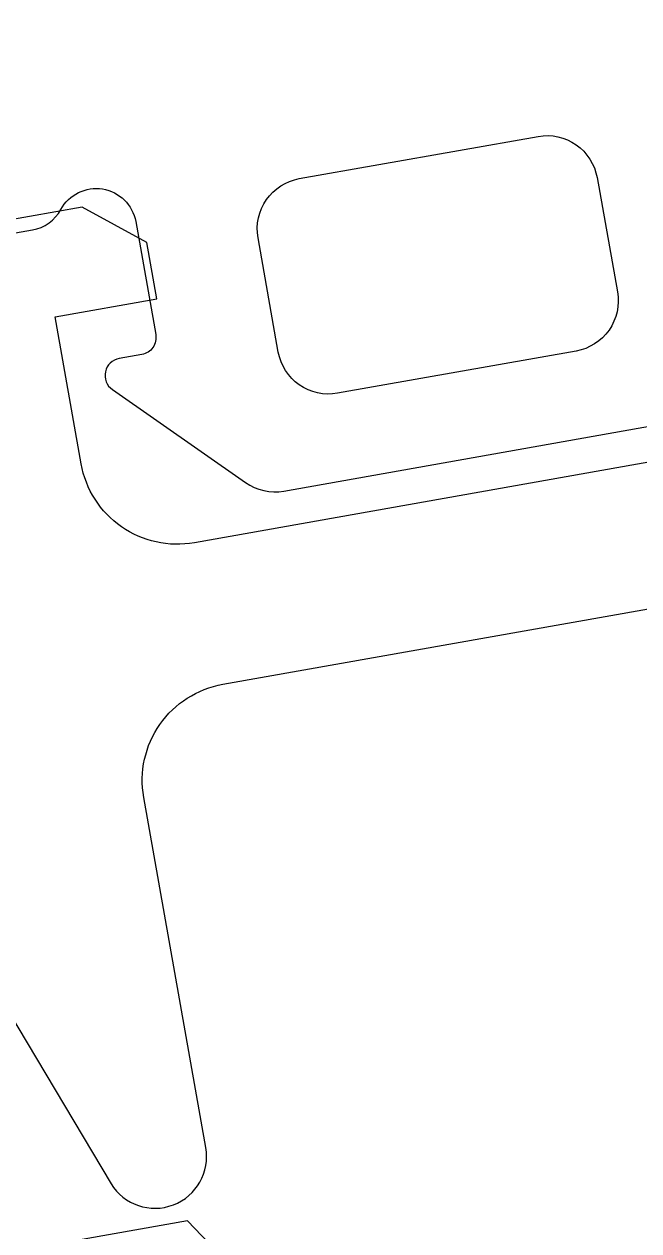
# Model space of a CAD drawing. Header units: millimetres. Extents: x 0 to 9483559, y -180456 to 305735.
# Drawn here: x 457259.48 to 457266.01, y 26979.08 to 26991.91 of the extents above; entities that cross this region are included whole.
import ezdxf
from ezdxf.enums import TextEntityAlignment as Align

# ---------------------------------------------------------------- set-up
doc = ezdxf.new("R2018")
doc.units = ezdxf.units.MM
for name, color, linetype, lineweight in [('АР_Маркер экспликации', 239, 'Continuous', 13), ('АР_Номер помещения', 250, 'Continuous', 9), ('АР_Размеры', 175, 'Continuous', 9), ('АР_Сущ Несущая стена', 250, 'Continuous', 50)]:
    doc.layers.add(name, color=color, linetype=linetype, lineweight=lineweight)
doc.layers.add('АР_Названия помещений', color=124, linetype='Continuous', lineweight=5, plot=False)
doc.layers.add('АР_Помещения_площадь', color=19, linetype='Continuous', lineweight=9, plot=False)
doc.styles.add('ISOCPEUR', font='', dxfattribs={"height": 250})
doc.styles.get("Standard").update_dxf_attribs({"font": 'GOST.TTF'})
doc.styles.get('ISOCPEUR').set_extended_font_data('ISOCPEUR', italic=True)

# ---------------------------------------------------------------- blocks, each defined once
blk = doc.blocks.new('*U333')
at = {"color": 7, "style": 'ISOCPEUR', "width": 0.7, "flags": 1}
blk.add_attdef('КАТЕГОРИЯ', (-499.166, -2092.186), '', height=250, dxfattribs=at)
at = {"layer": 'АР_Номер помещения', "color": 7, "style": 'ISOCPEUR', "width": 0.7}
blk.add_attdef('НОМЕР_ПОМЕЩЕНИЯ', text='', height=300, dxfattribs=at).set_placement((-13874.5, 6637.552), align=Align.MIDDLE_CENTER)
at = {"layer": 'АР_Помещения_площадь', "color": 7, "lineweight": 30, "width": 0.7, "flags": 104}
blk.add_attdef('ИМЯ_ПОМЕЩЕНИЯ', text='', height=100, dxfattribs=at).set_placement((157.628, 1217.141), align=Align.MIDDLE_CENTER)
at = {"layer": 'АР_Помещения_площадь', "color": 7, "style": 'ISOCPEUR', "width": 0.7}
blk.add_attdef('ПЛОЩАДЬ_ПОМЕЩЕНИЯ', text='', height=200, dxfattribs=at).set_placement((-12654.582, 407.672), align=Align.MIDDLE_RIGHT)
blk = doc.blocks.new('*U327')
at = {"color": 7, "style": 'ISOCPEUR', "width": 0.7, "flags": 1}
blk.add_attdef('КАТЕГОРИЯ', (-499.166, -2092.186), '', height=250, dxfattribs=at)
at = {"layer": 'АР_Номер помещения', "color": 7, "style": 'ISOCPEUR', "width": 0.7}
blk.add_attdef('НОМЕР_ПОМЕЩЕНИЯ', text='', height=300, dxfattribs=at).set_placement((-17424.901, 1870.773), align=Align.MIDDLE_CENTER)
at = {"layer": 'АР_Помещения_площадь', "color": 7, "lineweight": 30, "width": 0.7, "flags": 104}
blk.add_attdef('ИМЯ_ПОМЕЩЕНИЯ', text='', height=100, dxfattribs=at).set_placement((157.628, 1217.141), align=Align.MIDDLE_CENTER)
at = {"layer": 'АР_Помещения_площадь', "color": 7, "style": 'ISOCPEUR', "width": 0.7}
blk.add_attdef('ПЛОЩАДЬ_ПОМЕЩЕНИЯ', text='', height=200, dxfattribs=at).set_placement((-12452.811, 399.356), align=Align.MIDDLE_RIGHT)

msp = doc.modelspace()

# ---------------------------------------------------------------- linework, layer by layer
at = {"layer": 'АР_Размеры', "color": 5, "lineweight": 9, "ltscale": 100, "transparency": 33554687}
for points in [[(457253.465, 26992.924, -0.164997), (457255.333, 26989.525), (457255.354, 26989.405, 0.414304), (457255.849, 26989.06), (457259.57, 26989.719, 0.228696), (457259.871, 26989.936, -0.319049), (457260.314, 26990.154, -0.319002), (457260.666, 26989.808), (457260.879, 26988.607, -0.4144), (457260.731, 26988.395), (457260.491, 26988.353, 0.668339), (457260.418, 26988.023), (457261.831, 26987.035, 0.198883), (457262.241, 26986.944), (457266.323, 26987.668, 0.198883), (457266.677, 26987.894), (457267.665, 26989.307, 0.668339), (457267.483, 26989.592), (457267.243, 26989.549, -0.4144), (457267.031, 26989.697), (457266.818, 26990.898, -0.710202), (457267.521, 26991.292, 0.228696), (457267.878, 26991.192), (457277.051, 26992.818, 0.414362)], [(457253.465, 26992.924, -0.164997), (457255.333, 26989.525), (457255.354, 26989.405, 0.414304), (457255.849, 26989.06), (457259.57, 26989.719, 0.228696), (457259.871, 26989.936, -0.319049), (457260.314, 26990.154, -0.319002), (457260.666, 26989.808), (457260.879, 26988.607, -0.4144), (457260.731, 26988.395), (457260.491, 26988.353, 0.668339), (457260.418, 26988.023), (457261.831, 26987.035, 0.198883), (457262.241, 26986.944), (457266.323, 26987.668, 0.198883), (457266.677, 26987.894), (457267.665, 26989.307, 0.668339), (457267.483, 26989.592), (457267.243, 26989.549, -0.4144), (457267.031, 26989.697), (457266.818, 26990.898, -0.710202), (457267.521, 26991.292, 0.228696), (457267.878, 26991.192), (457277.051, 26992.818, 0.414362)], [(457253.465, 26992.924, -0.164997), (457255.333, 26989.525), (457255.354, 26989.405, 0.414304), (457255.849, 26989.06), (457259.57, 26989.719, 0.228696), (457259.871, 26989.936, -0.319049), (457260.314, 26990.154, -0.319002), (457260.666, 26989.808), (457260.879, 26988.607, -0.4144), (457260.731, 26988.395), (457260.491, 26988.353, 0.668339), (457260.418, 26988.023), (457261.831, 26987.035, 0.198883), (457262.241, 26986.944), (457266.323, 26987.668, 0.198883), (457266.677, 26987.894), (457267.665, 26989.307, 0.668339), (457267.483, 26989.592), (457267.243, 26989.549, -0.4144), (457267.031, 26989.697), (457266.818, 26990.898, -0.710202), (457267.521, 26991.292, 0.228696), (457267.878, 26991.192), (457277.051, 26992.818, 0.414362)], [(457253.465, 26992.924, -0.164997), (457255.333, 26989.525), (457255.354, 26989.405, 0.414304), (457255.849, 26989.06), (457259.57, 26989.719, 0.228696), (457259.871, 26989.936, -0.319049), (457260.314, 26990.154, -0.319002), (457260.666, 26989.808), (457260.879, 26988.607, -0.4144), (457260.731, 26988.395), (457260.491, 26988.353, 0.668339), (457260.418, 26988.023), (457261.831, 26987.035, 0.198883), (457262.241, 26986.944), (457266.323, 26987.668, 0.198883), (457266.677, 26987.894), (457267.665, 26989.307, 0.668339), (457267.483, 26989.592), (457267.243, 26989.549, -0.4144), (457267.031, 26989.697), (457266.818, 26990.898, -0.710202), (457267.521, 26991.292, 0.228696), (457267.878, 26991.192), (457277.051, 26992.818, 0.414362)], [(457253.465, 26992.924, -0.164997), (457255.333, 26989.525), (457255.354, 26989.405, 0.414304), (457255.849, 26989.06), (457259.57, 26989.719, 0.228696), (457259.871, 26989.936, -0.319049), (457260.314, 26990.154, -0.319002), (457260.666, 26989.808), (457260.879, 26988.607, -0.4144), (457260.731, 26988.395), (457260.491, 26988.353, 0.668339), (457260.418, 26988.023), (457261.831, 26987.035, 0.198883), (457262.241, 26986.944), (457266.323, 26987.668, 0.198883), (457266.677, 26987.894), (457267.665, 26989.307, 0.668339), (457267.483, 26989.592), (457267.243, 26989.549, -0.4144), (457267.031, 26989.697), (457266.818, 26990.898, -0.710202), (457267.521, 26991.292, 0.228696), (457267.878, 26991.192), (457277.051, 26992.818, 0.414362)], [(457253.465, 26992.924, -0.164997), (457255.333, 26989.525), (457255.354, 26989.405, 0.414304), (457255.849, 26989.06), (457259.57, 26989.719, 0.228696), (457259.871, 26989.936, -0.319049), (457260.314, 26990.154, -0.319002), (457260.666, 26989.808), (457260.879, 26988.607, -0.4144), (457260.731, 26988.395), (457260.491, 26988.353, 0.668339), (457260.418, 26988.023), (457261.831, 26987.035, 0.198883), (457262.241, 26986.944), (457266.323, 26987.668, 0.198883), (457266.677, 26987.894), (457267.665, 26989.307, 0.668339), (457267.483, 26989.592), (457267.243, 26989.549, -0.4144), (457267.031, 26989.697), (457266.818, 26990.898, -0.710202), (457267.521, 26991.292, 0.228696), (457267.878, 26991.192), (457277.051, 26992.818, 0.414362)], [(457253.465, 26992.924, -0.164997), (457255.333, 26989.525), (457255.354, 26989.405, 0.414304), (457255.849, 26989.06), (457259.57, 26989.719, 0.228696), (457259.871, 26989.936, -0.319049), (457260.314, 26990.154, -0.319002), (457260.666, 26989.808), (457260.879, 26988.607, -0.4144), (457260.731, 26988.395), (457260.491, 26988.353, 0.668339), (457260.418, 26988.023), (457261.831, 26987.035, 0.198883), (457262.241, 26986.944), (457266.323, 26987.668, 0.198883), (457266.677, 26987.894), (457267.665, 26989.307, 0.668339), (457267.483, 26989.592), (457267.243, 26989.549, -0.4144), (457267.031, 26989.697), (457266.818, 26990.898, -0.710202), (457267.521, 26991.292, 0.228696), (457267.878, 26991.192), (457277.051, 26992.818, 0.414362)], [(457253.465, 26992.924, -0.164997), (457255.333, 26989.525), (457255.354, 26989.405, 0.414304), (457255.849, 26989.06), (457259.57, 26989.719, 0.228696), (457259.871, 26989.936, -0.319049), (457260.314, 26990.154, -0.319002), (457260.666, 26989.808), (457260.879, 26988.607, -0.4144), (457260.731, 26988.395), (457260.491, 26988.353, 0.668339), (457260.418, 26988.023), (457261.831, 26987.035, 0.198883), (457262.241, 26986.944), (457266.323, 26987.668, 0.198883), (457266.677, 26987.894), (457267.665, 26989.307, 0.668339), (457267.483, 26989.592), (457267.243, 26989.549, -0.4144), (457267.031, 26989.697), (457266.818, 26990.898, -0.710202), (457267.521, 26991.292, 0.228696), (457267.878, 26991.192), (457277.051, 26992.818, 0.414362)], [(457253.465, 26992.924, -0.164997), (457255.333, 26989.525), (457255.354, 26989.405, 0.414304), (457255.849, 26989.06), (457259.57, 26989.719, 0.228696), (457259.871, 26989.936, -0.319049), (457260.314, 26990.154, -0.319002), (457260.666, 26989.808), (457260.879, 26988.607, -0.4144), (457260.731, 26988.395), (457260.491, 26988.353, 0.668339), (457260.418, 26988.023), (457261.831, 26987.035, 0.198883), (457262.241, 26986.944), (457266.323, 26987.668, 0.198883), (457266.677, 26987.894), (457267.665, 26989.307, 0.668339), (457267.483, 26989.592), (457267.243, 26989.549, -0.4144), (457267.031, 26989.697), (457266.818, 26990.898, -0.710202), (457267.521, 26991.292, 0.228696), (457267.878, 26991.192), (457277.051, 26992.818, 0.414362)], [(457253.465, 26992.924, -0.164997), (457255.333, 26989.525), (457255.354, 26989.405, 0.414304), (457255.849, 26989.06), (457259.57, 26989.719, 0.228696), (457259.871, 26989.936, -0.319049), (457260.314, 26990.154, -0.319002), (457260.666, 26989.808), (457260.879, 26988.607, -0.4144), (457260.731, 26988.395), (457260.491, 26988.353, 0.668339), (457260.418, 26988.023), (457261.831, 26987.035, 0.198883), (457262.241, 26986.944), (457266.323, 26987.668, 0.198883), (457266.677, 26987.894), (457267.665, 26989.307, 0.668339), (457267.483, 26989.592), (457267.243, 26989.549, -0.4144), (457267.031, 26989.697), (457266.818, 26990.898, -0.710202), (457267.521, 26991.292, 0.228696), (457267.878, 26991.192), (457277.051, 26992.818, 0.414362)], [(457253.465, 26992.924, -0.164997), (457255.333, 26989.525), (457255.354, 26989.405, 0.414304), (457255.849, 26989.06), (457259.57, 26989.719, 0.228696), (457259.871, 26989.936, -0.319049), (457260.314, 26990.154, -0.319002), (457260.666, 26989.808), (457260.879, 26988.607, -0.4144), (457260.731, 26988.395), (457260.491, 26988.353, 0.668339), (457260.418, 26988.023), (457261.831, 26987.035, 0.198883), (457262.241, 26986.944), (457266.323, 26987.668, 0.198883), (457266.677, 26987.894), (457267.665, 26989.307, 0.668339), (457267.483, 26989.592), (457267.243, 26989.549, -0.4144), (457267.031, 26989.697), (457266.818, 26990.898, -0.710202), (457267.521, 26991.292, 0.228696), (457267.878, 26991.192), (457277.051, 26992.818, 0.414362)], [(457253.465, 26992.924, -0.164997), (457255.333, 26989.525), (457255.354, 26989.405, 0.414304), (457255.849, 26989.06), (457259.57, 26989.719, 0.228696), (457259.871, 26989.936, -0.319049), (457260.314, 26990.154, -0.319002), (457260.666, 26989.808), (457260.879, 26988.607, -0.4144), (457260.731, 26988.395), (457260.491, 26988.353, 0.668339), (457260.418, 26988.023), (457261.831, 26987.035, 0.198883), (457262.241, 26986.944), (457266.323, 26987.668, 0.198883), (457266.677, 26987.894), (457267.665, 26989.307, 0.668339), (457267.483, 26989.592), (457267.243, 26989.549, -0.4144), (457267.031, 26989.697), (457266.818, 26990.898, -0.710202), (457267.521, 26991.292, 0.228696), (457267.878, 26991.192), (457277.051, 26992.818, 0.414362)], [(457253.465, 26992.924, -0.164997), (457255.333, 26989.525), (457255.354, 26989.405, 0.414304), (457255.849, 26989.06), (457259.57, 26989.719, 0.228696), (457259.871, 26989.936, -0.319049), (457260.314, 26990.154, -0.319002), (457260.666, 26989.808), (457260.879, 26988.607, -0.4144), (457260.731, 26988.395), (457260.491, 26988.353, 0.668339), (457260.418, 26988.023), (457261.831, 26987.035, 0.198883), (457262.241, 26986.944), (457266.323, 26987.668, 0.198883), (457266.677, 26987.894), (457267.665, 26989.307, 0.668339), (457267.483, 26989.592), (457267.243, 26989.549, -0.4144), (457267.031, 26989.697), (457266.818, 26990.898, -0.710202), (457267.521, 26991.292, 0.228696), (457267.878, 26991.192), (457277.051, 26992.818, 0.414362)], [(457253.465, 26992.924, -0.164997), (457255.333, 26989.525), (457255.354, 26989.405, 0.414304), (457255.849, 26989.06), (457259.57, 26989.719, 0.228696), (457259.871, 26989.936, -0.319049), (457260.314, 26990.154, -0.319002), (457260.666, 26989.808), (457260.879, 26988.607, -0.4144), (457260.731, 26988.395), (457260.491, 26988.353, 0.668339), (457260.418, 26988.023), (457261.831, 26987.035, 0.198883), (457262.241, 26986.944), (457266.323, 26987.668, 0.198883), (457266.677, 26987.894), (457267.665, 26989.307, 0.668339), (457267.483, 26989.592), (457267.243, 26989.549, -0.4144), (457267.031, 26989.697), (457266.818, 26990.898, -0.710202), (457267.521, 26991.292, 0.228696), (457267.878, 26991.192), (457277.051, 26992.818, 0.414362)], [(457253.465, 26992.924, -0.164997), (457255.333, 26989.525), (457255.354, 26989.405, 0.414304), (457255.849, 26989.06), (457259.57, 26989.719, 0.228696), (457259.871, 26989.936, -0.319049), (457260.314, 26990.154, -0.319002), (457260.666, 26989.808), (457260.879, 26988.607, -0.4144), (457260.731, 26988.395), (457260.491, 26988.353, 0.668339), (457260.418, 26988.023), (457261.831, 26987.035, 0.198883), (457262.241, 26986.944), (457266.323, 26987.668, 0.198883), (457266.677, 26987.894), (457267.665, 26989.307, 0.668339), (457267.483, 26989.592), (457267.243, 26989.549, -0.4144), (457267.031, 26989.697), (457266.818, 26990.898, -0.710202), (457267.521, 26991.292, 0.228696), (457267.878, 26991.192), (457277.051, 26992.818, 0.414362)], [(457253.465, 26992.924, -0.164997), (457255.333, 26989.525), (457255.354, 26989.405, 0.414304), (457255.849, 26989.06), (457259.57, 26989.719, 0.228696), (457259.871, 26989.936, -0.319049), (457260.314, 26990.154, -0.319002), (457260.666, 26989.808), (457260.879, 26988.607, -0.4144), (457260.731, 26988.395), (457260.491, 26988.353, 0.668339), (457260.418, 26988.023), (457261.831, 26987.035, 0.198883), (457262.241, 26986.944), (457266.323, 26987.668, 0.198883), (457266.677, 26987.894), (457267.665, 26989.307, 0.668339), (457267.483, 26989.592), (457267.243, 26989.549, -0.4144), (457267.031, 26989.697), (457266.818, 26990.898, -0.710202), (457267.521, 26991.292, 0.228696), (457267.878, 26991.192), (457277.051, 26992.818, 0.414362)], [(457253.465, 26992.924, -0.164997), (457255.333, 26989.525), (457255.354, 26989.405, 0.414304), (457255.849, 26989.06), (457259.57, 26989.719, 0.228696), (457259.871, 26989.936, -0.319049), (457260.314, 26990.154, -0.319002), (457260.666, 26989.808), (457260.879, 26988.607, -0.4144), (457260.731, 26988.395), (457260.491, 26988.353, 0.668339), (457260.418, 26988.023), (457261.831, 26987.035, 0.198883), (457262.241, 26986.944), (457266.323, 26987.668, 0.198883), (457266.677, 26987.894), (457267.665, 26989.307, 0.668339), (457267.483, 26989.592), (457267.243, 26989.549, -0.4144), (457267.031, 26989.697), (457266.818, 26990.898, -0.710202), (457267.521, 26991.292, 0.228696), (457267.878, 26991.192), (457277.051, 26992.818, 0.414362)], [(457253.465, 26992.924, -0.164997), (457255.333, 26989.525), (457255.354, 26989.405, 0.414304), (457255.849, 26989.06), (457259.57, 26989.719, 0.228696), (457259.871, 26989.936, -0.319049), (457260.314, 26990.154, -0.319002), (457260.666, 26989.808), (457260.879, 26988.607, -0.4144), (457260.731, 26988.395), (457260.491, 26988.353, 0.668339), (457260.418, 26988.023), (457261.831, 26987.035, 0.198883), (457262.241, 26986.944), (457266.323, 26987.668, 0.198883), (457266.677, 26987.894), (457267.665, 26989.307, 0.668339), (457267.483, 26989.592), (457267.243, 26989.549, -0.4144), (457267.031, 26989.697), (457266.818, 26990.898, -0.710202), (457267.521, 26991.292, 0.228696), (457267.878, 26991.192), (457277.051, 26992.818, 0.414362)], [(457253.465, 26992.924, -0.164997), (457255.333, 26989.525), (457255.354, 26989.405, 0.414304), (457255.849, 26989.06), (457259.57, 26989.719, 0.228696), (457259.871, 26989.936, -0.319049), (457260.314, 26990.154, -0.319002), (457260.666, 26989.808), (457260.879, 26988.607, -0.4144), (457260.731, 26988.395), (457260.491, 26988.353, 0.668339), (457260.418, 26988.023), (457261.831, 26987.035, 0.198883), (457262.241, 26986.944), (457266.323, 26987.668, 0.198883), (457266.677, 26987.894), (457267.665, 26989.307, 0.668339), (457267.483, 26989.592), (457267.243, 26989.549, -0.4144), (457267.031, 26989.697), (457266.818, 26990.898, -0.710202), (457267.521, 26991.292, 0.228696), (457267.878, 26991.192), (457277.051, 26992.818, 0.414362)], [(457253.465, 26992.924, -0.164997), (457255.333, 26989.525), (457255.354, 26989.405, 0.414304), (457255.849, 26989.06), (457259.57, 26989.719, 0.228696), (457259.871, 26989.936, -0.319049), (457260.314, 26990.154, -0.319002), (457260.666, 26989.808), (457260.879, 26988.607, -0.4144), (457260.731, 26988.395), (457260.491, 26988.353, 0.668339), (457260.418, 26988.023), (457261.831, 26987.035, 0.198883), (457262.241, 26986.944), (457266.323, 26987.668, 0.198883), (457266.677, 26987.894), (457267.665, 26989.307, 0.668339), (457267.483, 26989.592), (457267.243, 26989.549, -0.4144), (457267.031, 26989.697), (457266.818, 26990.898, -0.710202), (457267.521, 26991.292, 0.228696), (457267.878, 26991.192), (457277.051, 26992.818, 0.414362)], [(457253.465, 26992.924, -0.164997), (457255.333, 26989.525), (457255.354, 26989.405, 0.414304), (457255.849, 26989.06), (457259.57, 26989.719, 0.228696), (457259.871, 26989.936, -0.319049), (457260.314, 26990.154, -0.319002), (457260.666, 26989.808), (457260.879, 26988.607, -0.4144), (457260.731, 26988.395), (457260.491, 26988.353, 0.668339), (457260.418, 26988.023), (457261.831, 26987.035, 0.198883), (457262.241, 26986.944), (457266.323, 26987.668, 0.198883), (457266.677, 26987.894), (457267.665, 26989.307, 0.668339), (457267.483, 26989.592), (457267.243, 26989.549, -0.4144), (457267.031, 26989.697), (457266.818, 26990.898, -0.710202), (457267.521, 26991.292, 0.228696), (457267.878, 26991.192), (457277.051, 26992.818, 0.414362)], [(457253.465, 26992.924, -0.164997), (457255.333, 26989.525), (457255.354, 26989.405, 0.414304), (457255.849, 26989.06), (457259.57, 26989.719, 0.228696), (457259.871, 26989.936, -0.319049), (457260.314, 26990.154, -0.319002), (457260.666, 26989.808), (457260.879, 26988.607, -0.4144), (457260.731, 26988.395), (457260.491, 26988.353, 0.668339), (457260.418, 26988.023), (457261.831, 26987.035, 0.198883), (457262.241, 26986.944), (457266.323, 26987.668, 0.198883), (457266.677, 26987.894), (457267.665, 26989.307, 0.668339), (457267.483, 26989.592), (457267.243, 26989.549, -0.4144), (457267.031, 26989.697), (457266.818, 26990.898, -0.710202), (457267.521, 26991.292, 0.228696), (457267.878, 26991.192), (457277.051, 26992.818, 0.414362)], [(457253.465, 26992.924, -0.164997), (457255.333, 26989.525), (457255.354, 26989.405, 0.414304), (457255.849, 26989.06), (457259.57, 26989.719, 0.228696), (457259.871, 26989.936, -0.319049), (457260.314, 26990.154, -0.319002), (457260.666, 26989.808), (457260.879, 26988.607, -0.4144), (457260.731, 26988.395), (457260.491, 26988.353, 0.668339), (457260.418, 26988.023), (457261.831, 26987.035, 0.198883), (457262.241, 26986.944), (457266.323, 26987.668, 0.198883), (457266.677, 26987.894), (457267.665, 26989.307, 0.668339), (457267.483, 26989.592), (457267.243, 26989.549, -0.4144), (457267.031, 26989.697), (457266.818, 26990.898, -0.710202), (457267.521, 26991.292, 0.228696), (457267.878, 26991.192), (457277.051, 26992.818, 0.414362)], [(457253.465, 26992.924, -0.164997), (457255.333, 26989.525), (457255.354, 26989.405, 0.414304), (457255.849, 26989.06), (457259.57, 26989.719, 0.228696), (457259.871, 26989.936, -0.319049), (457260.314, 26990.154, -0.319002), (457260.666, 26989.808), (457260.879, 26988.607, -0.4144), (457260.731, 26988.395), (457260.491, 26988.353, 0.668339), (457260.418, 26988.023), (457261.831, 26987.035, 0.198883), (457262.241, 26986.944), (457266.323, 26987.668, 0.198883), (457266.677, 26987.894), (457267.665, 26989.307, 0.668339), (457267.483, 26989.592), (457267.243, 26989.549, -0.4144), (457267.031, 26989.697), (457266.818, 26990.898, -0.710202), (457267.521, 26991.292, 0.228696), (457267.878, 26991.192), (457277.051, 26992.818, 0.414362)], [(457253.465, 26992.924, -0.164997), (457255.333, 26989.525), (457255.354, 26989.405, 0.414304), (457255.849, 26989.06), (457259.57, 26989.719, 0.228696), (457259.871, 26989.936, -0.319049), (457260.314, 26990.154, -0.319002), (457260.666, 26989.808), (457260.879, 26988.607, -0.4144), (457260.731, 26988.395), (457260.491, 26988.353, 0.668339), (457260.418, 26988.023), (457261.831, 26987.035, 0.198883), (457262.241, 26986.944), (457266.323, 26987.668, 0.198883), (457266.677, 26987.894), (457267.665, 26989.307, 0.668339), (457267.483, 26989.592), (457267.243, 26989.549, -0.4144), (457267.031, 26989.697), (457266.818, 26990.898, -0.710202), (457267.521, 26991.292, 0.228696), (457267.878, 26991.192), (457277.051, 26992.818, 0.414362)], [(457253.465, 26992.924, -0.164997), (457255.333, 26989.525), (457255.354, 26989.405, 0.414304), (457255.849, 26989.06), (457259.57, 26989.719, 0.228696), (457259.871, 26989.936, -0.319049), (457260.314, 26990.154, -0.319002), (457260.666, 26989.808), (457260.879, 26988.607, -0.4144), (457260.731, 26988.395), (457260.491, 26988.353, 0.668339), (457260.418, 26988.023), (457261.831, 26987.035, 0.198883), (457262.241, 26986.944), (457266.323, 26987.668, 0.198883), (457266.677, 26987.894), (457267.665, 26989.307, 0.668339), (457267.483, 26989.592), (457267.243, 26989.549, -0.4144), (457267.031, 26989.697), (457266.818, 26990.898, -0.710202), (457267.521, 26991.292, 0.228696), (457267.878, 26991.192), (457277.051, 26992.818, 0.414362)], [(457267.891, 26987.565), (457261.289, 26986.395, -0.414326), (457260.087, 26987.234), (457259.811, 26988.795), (457260.891, 26988.986), (457260.785, 26989.587), (457260.099, 26989.96), (457256.738, 26989.365, 0.551224), (457256.543, 26988.888), (457258.353, 26986.36, -0.267349), (457258.453, 26985.331), (457257.903, 26984.243, 0.249629), (457257.936, 26983.728), (457260.404, 26979.584, 0.827043), (457261.411, 26979.968), (457260.752, 26983.69, -0.414326), (457261.591, 26984.891), (457268.914, 26986.189, 0.414326)], [(457267.891, 26987.565), (457261.289, 26986.395, -0.414326), (457260.087, 26987.234), (457259.811, 26988.795), (457260.891, 26988.986), (457260.785, 26989.587), (457260.099, 26989.96), (457256.738, 26989.365, 0.551224), (457256.543, 26988.888), (457258.353, 26986.36, -0.267349), (457258.453, 26985.331), (457257.903, 26984.243, 0.249629), (457257.936, 26983.728), (457260.404, 26979.584, 0.827043), (457261.411, 26979.968), (457260.752, 26983.69, -0.414326), (457261.591, 26984.891), (457268.914, 26986.189, 0.414326)], [(457267.891, 26987.565), (457261.289, 26986.395, -0.414326), (457260.087, 26987.234), (457259.811, 26988.795), (457260.891, 26988.986), (457260.785, 26989.587), (457260.099, 26989.96), (457256.738, 26989.365, 0.551224), (457256.543, 26988.888), (457258.353, 26986.36, -0.267349), (457258.453, 26985.331), (457257.903, 26984.243, 0.249629), (457257.936, 26983.728), (457260.404, 26979.584, 0.827043), (457261.411, 26979.968), (457260.752, 26983.69, -0.414326), (457261.591, 26984.891), (457268.914, 26986.189, 0.414326)], [(457267.891, 26987.565), (457261.289, 26986.395, -0.414326), (457260.087, 26987.234), (457259.811, 26988.795), (457260.891, 26988.986), (457260.785, 26989.587), (457260.099, 26989.96), (457256.738, 26989.365, 0.551224), (457256.543, 26988.888), (457258.353, 26986.36, -0.267349), (457258.453, 26985.331), (457257.903, 26984.243, 0.249629), (457257.936, 26983.728), (457260.404, 26979.584, 0.827043), (457261.411, 26979.968), (457260.752, 26983.69, -0.414326), (457261.591, 26984.891), (457268.914, 26986.189, 0.414326)], [(457267.891, 26987.565), (457261.289, 26986.395, -0.414326), (457260.087, 26987.234), (457259.811, 26988.795), (457260.891, 26988.986), (457260.785, 26989.587), (457260.099, 26989.96), (457256.738, 26989.365, 0.551224), (457256.543, 26988.888), (457258.353, 26986.36, -0.267349), (457258.453, 26985.331), (457257.903, 26984.243, 0.249629), (457257.936, 26983.728), (457260.404, 26979.584, 0.827043), (457261.411, 26979.968), (457260.752, 26983.69, -0.414326), (457261.591, 26984.891), (457268.914, 26986.189, 0.414326)], [(457267.891, 26987.565), (457261.289, 26986.395, -0.414326), (457260.087, 26987.234), (457259.811, 26988.795), (457260.891, 26988.986), (457260.785, 26989.587), (457260.099, 26989.96), (457256.738, 26989.365, 0.551224), (457256.543, 26988.888), (457258.353, 26986.36, -0.267349), (457258.453, 26985.331), (457257.903, 26984.243, 0.249629), (457257.936, 26983.728), (457260.404, 26979.584, 0.827043), (457261.411, 26979.968), (457260.752, 26983.69, -0.414326), (457261.591, 26984.891), (457268.914, 26986.189, 0.414326)], [(457267.891, 26987.565), (457261.289, 26986.395, -0.414326), (457260.087, 26987.234), (457259.811, 26988.795), (457260.891, 26988.986), (457260.785, 26989.587), (457260.099, 26989.96), (457256.738, 26989.365, 0.551224), (457256.543, 26988.888), (457258.353, 26986.36, -0.267349), (457258.453, 26985.331), (457257.903, 26984.243, 0.249629), (457257.936, 26983.728), (457260.404, 26979.584, 0.827043), (457261.411, 26979.968), (457260.752, 26983.69, -0.414326), (457261.591, 26984.891), (457268.914, 26986.189, 0.414326)], [(457267.891, 26987.565), (457261.289, 26986.395, -0.414326), (457260.087, 26987.234), (457259.811, 26988.795), (457260.891, 26988.986), (457260.785, 26989.587), (457260.099, 26989.96), (457256.738, 26989.365, 0.551224), (457256.543, 26988.888), (457258.353, 26986.36, -0.267349), (457258.453, 26985.331), (457257.903, 26984.243, 0.249629), (457257.936, 26983.728), (457260.404, 26979.584, 0.827043), (457261.411, 26979.968), (457260.752, 26983.69, -0.414326), (457261.591, 26984.891), (457268.914, 26986.189, 0.414326)], [(457267.891, 26987.565), (457261.289, 26986.395, -0.414326), (457260.087, 26987.234), (457259.811, 26988.795), (457260.891, 26988.986), (457260.785, 26989.587), (457260.099, 26989.96), (457256.738, 26989.365, 0.551224), (457256.543, 26988.888), (457258.353, 26986.36, -0.267349), (457258.453, 26985.331), (457257.903, 26984.243, 0.249629), (457257.936, 26983.728), (457260.404, 26979.584, 0.827043), (457261.411, 26979.968), (457260.752, 26983.69, -0.414326), (457261.591, 26984.891), (457268.914, 26986.189, 0.414326)], [(457267.891, 26987.565), (457261.289, 26986.395, -0.414326), (457260.087, 26987.234), (457259.811, 26988.795), (457260.891, 26988.986), (457260.785, 26989.587), (457260.099, 26989.96), (457256.738, 26989.365, 0.551224), (457256.543, 26988.888), (457258.353, 26986.36, -0.267349), (457258.453, 26985.331), (457257.903, 26984.243, 0.249629), (457257.936, 26983.728), (457260.404, 26979.584, 0.827043), (457261.411, 26979.968), (457260.752, 26983.69, -0.414326), (457261.591, 26984.891), (457268.914, 26986.189, 0.414326)], [(457267.891, 26987.565), (457261.289, 26986.395, -0.414326), (457260.087, 26987.234), (457259.811, 26988.795), (457260.891, 26988.986), (457260.785, 26989.587), (457260.099, 26989.96), (457256.738, 26989.365, 0.551224), (457256.543, 26988.888), (457258.353, 26986.36, -0.267349), (457258.453, 26985.331), (457257.903, 26984.243, 0.249629), (457257.936, 26983.728), (457260.404, 26979.584, 0.827043), (457261.411, 26979.968), (457260.752, 26983.69, -0.414326), (457261.591, 26984.891), (457268.914, 26986.189, 0.414326)], [(457267.891, 26987.565), (457261.289, 26986.395, -0.414326), (457260.087, 26987.234), (457259.811, 26988.795), (457260.891, 26988.986), (457260.785, 26989.587), (457260.099, 26989.96), (457256.738, 26989.365, 0.551224), (457256.543, 26988.888), (457258.353, 26986.36, -0.267349), (457258.453, 26985.331), (457257.903, 26984.243, 0.249629), (457257.936, 26983.728), (457260.404, 26979.584, 0.827043), (457261.411, 26979.968), (457260.752, 26983.69, -0.414326), (457261.591, 26984.891), (457268.914, 26986.189, 0.414326)], [(457267.891, 26987.565), (457261.289, 26986.395, -0.414326), (457260.087, 26987.234), (457259.811, 26988.795), (457260.891, 26988.986), (457260.785, 26989.587), (457260.099, 26989.96), (457256.738, 26989.365, 0.551224), (457256.543, 26988.888), (457258.353, 26986.36, -0.267349), (457258.453, 26985.331), (457257.903, 26984.243, 0.249629), (457257.936, 26983.728), (457260.404, 26979.584, 0.827043), (457261.411, 26979.968), (457260.752, 26983.69, -0.414326), (457261.591, 26984.891), (457268.914, 26986.189, 0.414326)], [(457267.891, 26987.565), (457261.289, 26986.395, -0.414326), (457260.087, 26987.234), (457259.811, 26988.795), (457260.891, 26988.986), (457260.785, 26989.587), (457260.099, 26989.96), (457256.738, 26989.365, 0.551224), (457256.543, 26988.888), (457258.353, 26986.36, -0.267349), (457258.453, 26985.331), (457257.903, 26984.243, 0.249629), (457257.936, 26983.728), (457260.404, 26979.584, 0.827043), (457261.411, 26979.968), (457260.752, 26983.69, -0.414326), (457261.591, 26984.891), (457268.914, 26986.189, 0.414326)], [(457267.891, 26987.565), (457261.289, 26986.395, -0.414326), (457260.087, 26987.234), (457259.811, 26988.795), (457260.891, 26988.986), (457260.785, 26989.587), (457260.099, 26989.96), (457256.738, 26989.365, 0.551224), (457256.543, 26988.888), (457258.353, 26986.36, -0.267349), (457258.453, 26985.331), (457257.903, 26984.243, 0.249629), (457257.936, 26983.728), (457260.404, 26979.584, 0.827043), (457261.411, 26979.968), (457260.752, 26983.69, -0.414326), (457261.591, 26984.891), (457268.914, 26986.189, 0.414326)], [(457267.891, 26987.565), (457261.289, 26986.395, -0.414326), (457260.087, 26987.234), (457259.811, 26988.795), (457260.891, 26988.986), (457260.785, 26989.587), (457260.099, 26989.96), (457256.738, 26989.365, 0.551224), (457256.543, 26988.888), (457258.353, 26986.36, -0.267349), (457258.453, 26985.331), (457257.903, 26984.243, 0.249629), (457257.936, 26983.728), (457260.404, 26979.584, 0.827043), (457261.411, 26979.968), (457260.752, 26983.69, -0.414326), (457261.591, 26984.891), (457268.914, 26986.189, 0.414326)], [(457267.891, 26987.565), (457261.289, 26986.395, -0.414326), (457260.087, 26987.234), (457259.811, 26988.795), (457260.891, 26988.986), (457260.785, 26989.587), (457260.099, 26989.96), (457256.738, 26989.365, 0.551224), (457256.543, 26988.888), (457258.353, 26986.36, -0.267349), (457258.453, 26985.331), (457257.903, 26984.243, 0.249629), (457257.936, 26983.728), (457260.404, 26979.584, 0.827043), (457261.411, 26979.968), (457260.752, 26983.69, -0.414326), (457261.591, 26984.891), (457268.914, 26986.189, 0.414326)], [(457267.891, 26987.565), (457261.289, 26986.395, -0.414326), (457260.087, 26987.234), (457259.811, 26988.795), (457260.891, 26988.986), (457260.785, 26989.587), (457260.099, 26989.96), (457256.738, 26989.365, 0.551224), (457256.543, 26988.888), (457258.353, 26986.36, -0.267349), (457258.453, 26985.331), (457257.903, 26984.243, 0.249629), (457257.936, 26983.728), (457260.404, 26979.584, 0.827043), (457261.411, 26979.968), (457260.752, 26983.69, -0.414326), (457261.591, 26984.891), (457268.914, 26986.189, 0.414326)], [(457267.891, 26987.565), (457261.289, 26986.395, -0.414326), (457260.087, 26987.234), (457259.811, 26988.795), (457260.891, 26988.986), (457260.785, 26989.587), (457260.099, 26989.96), (457256.738, 26989.365, 0.551224), (457256.543, 26988.888), (457258.353, 26986.36, -0.267349), (457258.453, 26985.331), (457257.903, 26984.243, 0.249629), (457257.936, 26983.728), (457260.404, 26979.584, 0.827043), (457261.411, 26979.968), (457260.752, 26983.69, -0.414326), (457261.591, 26984.891), (457268.914, 26986.189, 0.414326)], [(457267.891, 26987.565), (457261.289, 26986.395, -0.414326), (457260.087, 26987.234), (457259.811, 26988.795), (457260.891, 26988.986), (457260.785, 26989.587), (457260.099, 26989.96), (457256.738, 26989.365, 0.551224), (457256.543, 26988.888), (457258.353, 26986.36, -0.267349), (457258.453, 26985.331), (457257.903, 26984.243, 0.249629), (457257.936, 26983.728), (457260.404, 26979.584, 0.827043), (457261.411, 26979.968), (457260.752, 26983.69, -0.414326), (457261.591, 26984.891), (457268.914, 26986.189, 0.414326)], [(457267.891, 26987.565), (457261.289, 26986.395, -0.414326), (457260.087, 26987.234), (457259.811, 26988.795), (457260.891, 26988.986), (457260.785, 26989.587), (457260.099, 26989.96), (457256.738, 26989.365, 0.551224), (457256.543, 26988.888), (457258.353, 26986.36, -0.267349), (457258.453, 26985.331), (457257.903, 26984.243, 0.249629), (457257.936, 26983.728), (457260.404, 26979.584, 0.827043), (457261.411, 26979.968), (457260.752, 26983.69, -0.414326), (457261.591, 26984.891), (457268.914, 26986.189, 0.414326)], [(457267.891, 26987.565), (457261.289, 26986.395, -0.414326), (457260.087, 26987.234), (457259.811, 26988.795), (457260.891, 26988.986), (457260.785, 26989.587), (457260.099, 26989.96), (457256.738, 26989.365, 0.551224), (457256.543, 26988.888), (457258.353, 26986.36, -0.267349), (457258.453, 26985.331), (457257.903, 26984.243, 0.249629), (457257.936, 26983.728), (457260.404, 26979.584, 0.827043), (457261.411, 26979.968), (457260.752, 26983.69, -0.414326), (457261.591, 26984.891), (457268.914, 26986.189, 0.414326)], [(457267.891, 26987.565), (457261.289, 26986.395, -0.414326), (457260.087, 26987.234), (457259.811, 26988.795), (457260.891, 26988.986), (457260.785, 26989.587), (457260.099, 26989.96), (457256.738, 26989.365, 0.551224), (457256.543, 26988.888), (457258.353, 26986.36, -0.267349), (457258.453, 26985.331), (457257.903, 26984.243, 0.249629), (457257.936, 26983.728), (457260.404, 26979.584, 0.827043), (457261.411, 26979.968), (457260.752, 26983.69, -0.414326), (457261.591, 26984.891), (457268.914, 26986.189, 0.414326)], [(457267.891, 26987.565), (457261.289, 26986.395, -0.414326), (457260.087, 26987.234), (457259.811, 26988.795), (457260.891, 26988.986), (457260.785, 26989.587), (457260.099, 26989.96), (457256.738, 26989.365, 0.551224), (457256.543, 26988.888), (457258.353, 26986.36, -0.267349), (457258.453, 26985.331), (457257.903, 26984.243, 0.249629), (457257.936, 26983.728), (457260.404, 26979.584, 0.827043), (457261.411, 26979.968), (457260.752, 26983.69, -0.414326), (457261.591, 26984.891), (457268.914, 26986.189, 0.414326)], [(457267.891, 26987.565), (457261.289, 26986.395, -0.414326), (457260.087, 26987.234), (457259.811, 26988.795), (457260.891, 26988.986), (457260.785, 26989.587), (457260.099, 26989.96), (457256.738, 26989.365, 0.551224), (457256.543, 26988.888), (457258.353, 26986.36, -0.267349), (457258.453, 26985.331), (457257.903, 26984.243, 0.249629), (457257.936, 26983.728), (457260.404, 26979.584, 0.827043), (457261.411, 26979.968), (457260.752, 26983.69, -0.414326), (457261.591, 26984.891), (457268.914, 26986.189, 0.414326)], [(457267.891, 26987.565), (457261.289, 26986.395, -0.414326), (457260.087, 26987.234), (457259.811, 26988.795), (457260.891, 26988.986), (457260.785, 26989.587), (457260.099, 26989.96), (457256.738, 26989.365, 0.551224), (457256.543, 26988.888), (457258.353, 26986.36, -0.267349), (457258.453, 26985.331), (457257.903, 26984.243, 0.249629), (457257.936, 26983.728), (457260.404, 26979.584, 0.827043), (457261.411, 26979.968), (457260.752, 26983.69, -0.414326), (457261.591, 26984.891), (457268.914, 26986.189, 0.414326)]]:
    msp.add_lwpolyline(points, format="xyb", dxfattribs=at)
at = {"layer": 'АР_Размеры', "color": 5, "lineweight": 9}
msp.add_lwpolyline([(457262.404, 26990.264), (457264.94, 26990.713, -0.414214), (457265.567, 26990.275), (457265.783, 26989.06, -0.414214), (457265.344, 26988.432), (457262.809, 26987.983, -0.414214), (457262.181, 26988.422), (457261.966, 26989.636, -0.414214)], format="xyb", close=True, dxfattribs=at)
msp.add_lwpolyline([(457262.404, 26990.264), (457264.94, 26990.713, -0.414214), (457265.567, 26990.275), (457265.783, 26989.06, -0.414214), (457265.344, 26988.432), (457262.809, 26987.983, -0.414214), (457262.181, 26988.422), (457261.966, 26989.636, -0.414214)], format="xyb", close=True, dxfattribs=at)
msp.add_lwpolyline([(457262.404, 26990.264), (457264.94, 26990.713, -0.414214), (457265.567, 26990.275), (457265.783, 26989.06, -0.414214), (457265.344, 26988.432), (457262.809, 26987.983, -0.414214), (457262.181, 26988.422), (457261.966, 26989.636, -0.414214)], format="xyb", close=True, dxfattribs=at)
msp.add_lwpolyline([(457262.404, 26990.264), (457264.94, 26990.713, -0.414214), (457265.567, 26990.275), (457265.783, 26989.06, -0.414214), (457265.344, 26988.432), (457262.809, 26987.983, -0.414214), (457262.181, 26988.422), (457261.966, 26989.636, -0.414214)], format="xyb", close=True, dxfattribs=at)
msp.add_lwpolyline([(457262.404, 26990.264), (457264.94, 26990.713, -0.414214), (457265.567, 26990.275), (457265.783, 26989.06, -0.414214), (457265.344, 26988.432), (457262.809, 26987.983, -0.414214), (457262.181, 26988.422), (457261.966, 26989.636, -0.414214)], format="xyb", close=True, dxfattribs=at)
msp.add_lwpolyline([(457262.404, 26990.264), (457264.94, 26990.713, -0.414214), (457265.567, 26990.275), (457265.783, 26989.06, -0.414214), (457265.344, 26988.432), (457262.809, 26987.983, -0.414214), (457262.181, 26988.422), (457261.966, 26989.636, -0.414214)], format="xyb", close=True, dxfattribs=at)
msp.add_lwpolyline([(457262.404, 26990.264), (457264.94, 26990.713, -0.414214), (457265.567, 26990.275), (457265.783, 26989.06, -0.414214), (457265.344, 26988.432), (457262.809, 26987.983, -0.414214), (457262.181, 26988.422), (457261.966, 26989.636, -0.414214)], format="xyb", close=True, dxfattribs=at)
msp.add_lwpolyline([(457262.404, 26990.264), (457264.94, 26990.713, -0.414214), (457265.567, 26990.275), (457265.783, 26989.06, -0.414214), (457265.344, 26988.432), (457262.809, 26987.983, -0.414214), (457262.181, 26988.422), (457261.966, 26989.636, -0.414214)], format="xyb", close=True, dxfattribs=at)
msp.add_lwpolyline([(457262.404, 26990.264), (457264.94, 26990.713, -0.414214), (457265.567, 26990.275), (457265.783, 26989.06, -0.414214), (457265.344, 26988.432), (457262.809, 26987.983, -0.414214), (457262.181, 26988.422), (457261.966, 26989.636, -0.414214)], format="xyb", close=True, dxfattribs=at)
msp.add_lwpolyline([(457262.404, 26990.264), (457264.94, 26990.713, -0.414214), (457265.567, 26990.275), (457265.783, 26989.06, -0.414214), (457265.344, 26988.432), (457262.809, 26987.983, -0.414214), (457262.181, 26988.422), (457261.966, 26989.636, -0.414214)], format="xyb", close=True, dxfattribs=at)
msp.add_lwpolyline([(457262.404, 26990.264), (457264.94, 26990.713, -0.414214), (457265.567, 26990.275), (457265.783, 26989.06, -0.414214), (457265.344, 26988.432), (457262.809, 26987.983, -0.414214), (457262.181, 26988.422), (457261.966, 26989.636, -0.414214)], format="xyb", close=True, dxfattribs=at)
msp.add_lwpolyline([(457262.404, 26990.264), (457264.94, 26990.713, -0.414214), (457265.567, 26990.275), (457265.783, 26989.06, -0.414214), (457265.344, 26988.432), (457262.809, 26987.983, -0.414214), (457262.181, 26988.422), (457261.966, 26989.636, -0.414214)], format="xyb", close=True, dxfattribs=at)
msp.add_lwpolyline([(457262.404, 26990.264), (457264.94, 26990.713, -0.414214), (457265.567, 26990.275), (457265.783, 26989.06, -0.414214), (457265.344, 26988.432), (457262.809, 26987.983, -0.414214), (457262.181, 26988.422), (457261.966, 26989.636, -0.414214)], format="xyb", close=True, dxfattribs=at)
msp.add_lwpolyline([(457262.404, 26990.264), (457264.94, 26990.713, -0.414214), (457265.567, 26990.275), (457265.783, 26989.06, -0.414214), (457265.344, 26988.432), (457262.809, 26987.983, -0.414214), (457262.181, 26988.422), (457261.966, 26989.636, -0.414214)], format="xyb", close=True, dxfattribs=at)
msp.add_lwpolyline([(457262.404, 26990.264), (457264.94, 26990.713, -0.414214), (457265.567, 26990.275), (457265.783, 26989.06, -0.414214), (457265.344, 26988.432), (457262.809, 26987.983, -0.414214), (457262.181, 26988.422), (457261.966, 26989.636, -0.414214)], format="xyb", close=True, dxfattribs=at)
msp.add_lwpolyline([(457262.404, 26990.264), (457264.94, 26990.713, -0.414214), (457265.567, 26990.275), (457265.783, 26989.06, -0.414214), (457265.344, 26988.432), (457262.809, 26987.983, -0.414214), (457262.181, 26988.422), (457261.966, 26989.636, -0.414214)], format="xyb", close=True, dxfattribs=at)
msp.add_lwpolyline([(457262.404, 26990.264), (457264.94, 26990.713, -0.414214), (457265.567, 26990.275), (457265.783, 26989.06, -0.414214), (457265.344, 26988.432), (457262.809, 26987.983, -0.414214), (457262.181, 26988.422), (457261.966, 26989.636, -0.414214)], format="xyb", close=True, dxfattribs=at)
msp.add_lwpolyline([(457262.404, 26990.264), (457264.94, 26990.713, -0.414214), (457265.567, 26990.275), (457265.783, 26989.06, -0.414214), (457265.344, 26988.432), (457262.809, 26987.983, -0.414214), (457262.181, 26988.422), (457261.966, 26989.636, -0.414214)], format="xyb", close=True, dxfattribs=at)
msp.add_lwpolyline([(457262.404, 26990.264), (457264.94, 26990.713, -0.414214), (457265.567, 26990.275), (457265.783, 26989.06, -0.414214), (457265.344, 26988.432), (457262.809, 26987.983, -0.414214), (457262.181, 26988.422), (457261.966, 26989.636, -0.414214)], format="xyb", close=True, dxfattribs=at)
msp.add_lwpolyline([(457262.404, 26990.264), (457264.94, 26990.713, -0.414214), (457265.567, 26990.275), (457265.783, 26989.06, -0.414214), (457265.344, 26988.432), (457262.809, 26987.983, -0.414214), (457262.181, 26988.422), (457261.966, 26989.636, -0.414214)], format="xyb", close=True, dxfattribs=at)
msp.add_lwpolyline([(457262.404, 26990.264), (457264.94, 26990.713, -0.414214), (457265.567, 26990.275), (457265.783, 26989.06, -0.414214), (457265.344, 26988.432), (457262.809, 26987.983, -0.414214), (457262.181, 26988.422), (457261.966, 26989.636, -0.414214)], format="xyb", close=True, dxfattribs=at)
msp.add_lwpolyline([(457262.404, 26990.264), (457264.94, 26990.713, -0.414214), (457265.567, 26990.275), (457265.783, 26989.06, -0.414214), (457265.344, 26988.432), (457262.809, 26987.983, -0.414214), (457262.181, 26988.422), (457261.966, 26989.636, -0.414214)], format="xyb", close=True, dxfattribs=at)
msp.add_lwpolyline([(457262.404, 26990.264), (457264.94, 26990.713, -0.414214), (457265.567, 26990.275), (457265.783, 26989.06, -0.414214), (457265.344, 26988.432), (457262.809, 26987.983, -0.414214), (457262.181, 26988.422), (457261.966, 26989.636, -0.414214)], format="xyb", close=True, dxfattribs=at)
msp.add_lwpolyline([(457262.404, 26990.264), (457264.94, 26990.713, -0.414214), (457265.567, 26990.275), (457265.783, 26989.06, -0.414214), (457265.344, 26988.432), (457262.809, 26987.983, -0.414214), (457262.181, 26988.422), (457261.966, 26989.636, -0.414214)], format="xyb", close=True, dxfattribs=at)
msp.add_lwpolyline([(457262.404, 26990.264), (457264.94, 26990.713, -0.414214), (457265.567, 26990.275), (457265.783, 26989.06, -0.414214), (457265.344, 26988.432), (457262.809, 26987.983, -0.414214), (457262.181, 26988.422), (457261.966, 26989.636, -0.414214)], format="xyb", close=True, dxfattribs=at)
msp.add_lwpolyline([(457262.404, 26990.264), (457264.94, 26990.713, -0.414214), (457265.567, 26990.275), (457265.783, 26989.06, -0.414214), (457265.344, 26988.432), (457262.809, 26987.983, -0.414214), (457262.181, 26988.422), (457261.966, 26989.636, -0.414214)], format="xyb", close=True, dxfattribs=at)
at = {"layer": 'АР_Размеры', "color": 5, "lineweight": 9, "ltscale": 100, "transparency": 33554687}
msp.add_lwpolyline([(457319.55, 26986.681), (457319.233, 26986.377), (457259.348, 26975.763), (457259.065, 26975.961), (457258.874, 26977.041), (457259.05, 26977.444), (457261.451, 26977.87), (457261.648, 26978.152), (457261.521, 26978.873), (457261.217, 26979.19), (457258.816, 26978.765), (457258.533, 26978.962), (457257.576, 26984.364), (457258.323, 26985.735), (457258.294, 26986.597), (457256.06, 26989.42), (457255.383, 26989.053), (457257.745, 26975.727), (457259.462, 26974.421), (457319.587, 26985.078)], dxfattribs=at)
msp.add_lwpolyline([(457319.55, 26986.681), (457319.233, 26986.377), (457259.348, 26975.763), (457259.065, 26975.961), (457258.874, 26977.041), (457259.05, 26977.444), (457261.451, 26977.87), (457261.648, 26978.152), (457261.521, 26978.873), (457261.217, 26979.19), (457258.816, 26978.765), (457258.533, 26978.962), (457257.576, 26984.364), (457258.323, 26985.735), (457258.294, 26986.597), (457256.06, 26989.42), (457255.383, 26989.053), (457257.745, 26975.727), (457259.462, 26974.421), (457319.587, 26985.078)], dxfattribs=at)
msp.add_lwpolyline([(457319.55, 26986.681), (457319.233, 26986.377), (457259.348, 26975.763), (457259.065, 26975.961), (457258.874, 26977.041), (457259.05, 26977.444), (457261.451, 26977.87), (457261.648, 26978.152), (457261.521, 26978.873), (457261.217, 26979.19), (457258.816, 26978.765), (457258.533, 26978.962), (457257.576, 26984.364), (457258.323, 26985.735), (457258.294, 26986.597), (457256.06, 26989.42), (457255.383, 26989.053), (457257.745, 26975.727), (457259.462, 26974.421), (457319.587, 26985.078)], dxfattribs=at)
msp.add_lwpolyline([(457319.55, 26986.681), (457319.233, 26986.377), (457259.348, 26975.763), (457259.065, 26975.961), (457258.874, 26977.041), (457259.05, 26977.444), (457261.451, 26977.87), (457261.648, 26978.152), (457261.521, 26978.873), (457261.217, 26979.19), (457258.816, 26978.765), (457258.533, 26978.962), (457257.576, 26984.364), (457258.323, 26985.735), (457258.294, 26986.597), (457256.06, 26989.42), (457255.383, 26989.053), (457257.745, 26975.727), (457259.462, 26974.421), (457319.587, 26985.078)], dxfattribs=at)
msp.add_lwpolyline([(457319.55, 26986.681), (457319.233, 26986.377), (457259.348, 26975.763), (457259.065, 26975.961), (457258.874, 26977.041), (457259.05, 26977.444), (457261.451, 26977.87), (457261.648, 26978.152), (457261.521, 26978.873), (457261.217, 26979.19), (457258.816, 26978.765), (457258.533, 26978.962), (457257.576, 26984.364), (457258.323, 26985.735), (457258.294, 26986.597), (457256.06, 26989.42), (457255.383, 26989.053), (457257.745, 26975.727), (457259.462, 26974.421), (457319.587, 26985.078)], dxfattribs=at)
msp.add_lwpolyline([(457319.55, 26986.681), (457319.233, 26986.377), (457259.348, 26975.763), (457259.065, 26975.961), (457258.874, 26977.041), (457259.05, 26977.444), (457261.451, 26977.87), (457261.648, 26978.152), (457261.521, 26978.873), (457261.217, 26979.19), (457258.816, 26978.765), (457258.533, 26978.962), (457257.576, 26984.364), (457258.323, 26985.735), (457258.294, 26986.597), (457256.06, 26989.42), (457255.383, 26989.053), (457257.745, 26975.727), (457259.462, 26974.421), (457319.587, 26985.078)], dxfattribs=at)
msp.add_lwpolyline([(457319.55, 26986.681), (457319.233, 26986.377), (457259.348, 26975.763), (457259.065, 26975.961), (457258.874, 26977.041), (457259.05, 26977.444), (457261.451, 26977.87), (457261.648, 26978.152), (457261.521, 26978.873), (457261.217, 26979.19), (457258.816, 26978.765), (457258.533, 26978.962), (457257.576, 26984.364), (457258.323, 26985.735), (457258.294, 26986.597), (457256.06, 26989.42), (457255.383, 26989.053), (457257.745, 26975.727), (457259.462, 26974.421), (457319.587, 26985.078)], dxfattribs=at)
msp.add_lwpolyline([(457319.55, 26986.681), (457319.233, 26986.377), (457259.348, 26975.763), (457259.065, 26975.961), (457258.874, 26977.041), (457259.05, 26977.444), (457261.451, 26977.87), (457261.648, 26978.152), (457261.521, 26978.873), (457261.217, 26979.19), (457258.816, 26978.765), (457258.533, 26978.962), (457257.576, 26984.364), (457258.323, 26985.735), (457258.294, 26986.597), (457256.06, 26989.42), (457255.383, 26989.053), (457257.745, 26975.727), (457259.462, 26974.421), (457319.587, 26985.078)], dxfattribs=at)
msp.add_lwpolyline([(457319.55, 26986.681), (457319.233, 26986.377), (457259.348, 26975.763), (457259.065, 26975.961), (457258.874, 26977.041), (457259.05, 26977.444), (457261.451, 26977.87), (457261.648, 26978.152), (457261.521, 26978.873), (457261.217, 26979.19), (457258.816, 26978.765), (457258.533, 26978.962), (457257.576, 26984.364), (457258.323, 26985.735), (457258.294, 26986.597), (457256.06, 26989.42), (457255.383, 26989.053), (457257.745, 26975.727), (457259.462, 26974.421), (457319.587, 26985.078)], dxfattribs=at)
msp.add_lwpolyline([(457319.55, 26986.681), (457319.233, 26986.377), (457259.348, 26975.763), (457259.065, 26975.961), (457258.874, 26977.041), (457259.05, 26977.444), (457261.451, 26977.87), (457261.648, 26978.152), (457261.521, 26978.873), (457261.217, 26979.19), (457258.816, 26978.765), (457258.533, 26978.962), (457257.576, 26984.364), (457258.323, 26985.735), (457258.294, 26986.597), (457256.06, 26989.42), (457255.383, 26989.053), (457257.745, 26975.727), (457259.462, 26974.421), (457319.587, 26985.078)], dxfattribs=at)
msp.add_lwpolyline([(457319.55, 26986.681), (457319.233, 26986.377), (457259.348, 26975.763), (457259.065, 26975.961), (457258.874, 26977.041), (457259.05, 26977.444), (457261.451, 26977.87), (457261.648, 26978.152), (457261.521, 26978.873), (457261.217, 26979.19), (457258.816, 26978.765), (457258.533, 26978.962), (457257.576, 26984.364), (457258.323, 26985.735), (457258.294, 26986.597), (457256.06, 26989.42), (457255.383, 26989.053), (457257.745, 26975.727), (457259.462, 26974.421), (457319.587, 26985.078)], dxfattribs=at)
msp.add_lwpolyline([(457319.55, 26986.681), (457319.233, 26986.377), (457259.348, 26975.763), (457259.065, 26975.961), (457258.874, 26977.041), (457259.05, 26977.444), (457261.451, 26977.87), (457261.648, 26978.152), (457261.521, 26978.873), (457261.217, 26979.19), (457258.816, 26978.765), (457258.533, 26978.962), (457257.576, 26984.364), (457258.323, 26985.735), (457258.294, 26986.597), (457256.06, 26989.42), (457255.383, 26989.053), (457257.745, 26975.727), (457259.462, 26974.421), (457319.587, 26985.078)], dxfattribs=at)
msp.add_lwpolyline([(457319.55, 26986.681), (457319.233, 26986.377), (457259.348, 26975.763), (457259.065, 26975.961), (457258.874, 26977.041), (457259.05, 26977.444), (457261.451, 26977.87), (457261.648, 26978.152), (457261.521, 26978.873), (457261.217, 26979.19), (457258.816, 26978.765), (457258.533, 26978.962), (457257.576, 26984.364), (457258.323, 26985.735), (457258.294, 26986.597), (457256.06, 26989.42), (457255.383, 26989.053), (457257.745, 26975.727), (457259.462, 26974.421), (457319.587, 26985.078)], dxfattribs=at)
msp.add_lwpolyline([(457319.55, 26986.681), (457319.233, 26986.377), (457259.348, 26975.763), (457259.065, 26975.961), (457258.874, 26977.041), (457259.05, 26977.444), (457261.451, 26977.87), (457261.648, 26978.152), (457261.521, 26978.873), (457261.217, 26979.19), (457258.816, 26978.765), (457258.533, 26978.962), (457257.576, 26984.364), (457258.323, 26985.735), (457258.294, 26986.597), (457256.06, 26989.42), (457255.383, 26989.053), (457257.745, 26975.727), (457259.462, 26974.421), (457319.587, 26985.078)], dxfattribs=at)
msp.add_lwpolyline([(457319.55, 26986.681), (457319.233, 26986.377), (457259.348, 26975.763), (457259.065, 26975.961), (457258.874, 26977.041), (457259.05, 26977.444), (457261.451, 26977.87), (457261.648, 26978.152), (457261.521, 26978.873), (457261.217, 26979.19), (457258.816, 26978.765), (457258.533, 26978.962), (457257.576, 26984.364), (457258.323, 26985.735), (457258.294, 26986.597), (457256.06, 26989.42), (457255.383, 26989.053), (457257.745, 26975.727), (457259.462, 26974.421), (457319.587, 26985.078)], dxfattribs=at)
msp.add_lwpolyline([(457319.55, 26986.681), (457319.233, 26986.377), (457259.348, 26975.763), (457259.065, 26975.961), (457258.874, 26977.041), (457259.05, 26977.444), (457261.451, 26977.87), (457261.648, 26978.152), (457261.521, 26978.873), (457261.217, 26979.19), (457258.816, 26978.765), (457258.533, 26978.962), (457257.576, 26984.364), (457258.323, 26985.735), (457258.294, 26986.597), (457256.06, 26989.42), (457255.383, 26989.053), (457257.745, 26975.727), (457259.462, 26974.421), (457319.587, 26985.078)], dxfattribs=at)
msp.add_lwpolyline([(457319.55, 26986.681), (457319.233, 26986.377), (457259.348, 26975.763), (457259.065, 26975.961), (457258.874, 26977.041), (457259.05, 26977.444), (457261.451, 26977.87), (457261.648, 26978.152), (457261.521, 26978.873), (457261.217, 26979.19), (457258.816, 26978.765), (457258.533, 26978.962), (457257.576, 26984.364), (457258.323, 26985.735), (457258.294, 26986.597), (457256.06, 26989.42), (457255.383, 26989.053), (457257.745, 26975.727), (457259.462, 26974.421), (457319.587, 26985.078)], dxfattribs=at)
msp.add_lwpolyline([(457319.55, 26986.681), (457319.233, 26986.377), (457259.348, 26975.763), (457259.065, 26975.961), (457258.874, 26977.041), (457259.05, 26977.444), (457261.451, 26977.87), (457261.648, 26978.152), (457261.521, 26978.873), (457261.217, 26979.19), (457258.816, 26978.765), (457258.533, 26978.962), (457257.576, 26984.364), (457258.323, 26985.735), (457258.294, 26986.597), (457256.06, 26989.42), (457255.383, 26989.053), (457257.745, 26975.727), (457259.462, 26974.421), (457319.587, 26985.078)], dxfattribs=at)
msp.add_lwpolyline([(457319.55, 26986.681), (457319.233, 26986.377), (457259.348, 26975.763), (457259.065, 26975.961), (457258.874, 26977.041), (457259.05, 26977.444), (457261.451, 26977.87), (457261.648, 26978.152), (457261.521, 26978.873), (457261.217, 26979.19), (457258.816, 26978.765), (457258.533, 26978.962), (457257.576, 26984.364), (457258.323, 26985.735), (457258.294, 26986.597), (457256.06, 26989.42), (457255.383, 26989.053), (457257.745, 26975.727), (457259.462, 26974.421), (457319.587, 26985.078)], dxfattribs=at)
msp.add_lwpolyline([(457319.55, 26986.681), (457319.233, 26986.377), (457259.348, 26975.763), (457259.065, 26975.961), (457258.874, 26977.041), (457259.05, 26977.444), (457261.451, 26977.87), (457261.648, 26978.152), (457261.521, 26978.873), (457261.217, 26979.19), (457258.816, 26978.765), (457258.533, 26978.962), (457257.576, 26984.364), (457258.323, 26985.735), (457258.294, 26986.597), (457256.06, 26989.42), (457255.383, 26989.053), (457257.745, 26975.727), (457259.462, 26974.421), (457319.587, 26985.078)], dxfattribs=at)
msp.add_lwpolyline([(457319.55, 26986.681), (457319.233, 26986.377), (457259.348, 26975.763), (457259.065, 26975.961), (457258.874, 26977.041), (457259.05, 26977.444), (457261.451, 26977.87), (457261.648, 26978.152), (457261.521, 26978.873), (457261.217, 26979.19), (457258.816, 26978.765), (457258.533, 26978.962), (457257.576, 26984.364), (457258.323, 26985.735), (457258.294, 26986.597), (457256.06, 26989.42), (457255.383, 26989.053), (457257.745, 26975.727), (457259.462, 26974.421), (457319.587, 26985.078)], dxfattribs=at)
msp.add_lwpolyline([(457319.55, 26986.681), (457319.233, 26986.377), (457259.348, 26975.763), (457259.065, 26975.961), (457258.874, 26977.041), (457259.05, 26977.444), (457261.451, 26977.87), (457261.648, 26978.152), (457261.521, 26978.873), (457261.217, 26979.19), (457258.816, 26978.765), (457258.533, 26978.962), (457257.576, 26984.364), (457258.323, 26985.735), (457258.294, 26986.597), (457256.06, 26989.42), (457255.383, 26989.053), (457257.745, 26975.727), (457259.462, 26974.421), (457319.587, 26985.078)], dxfattribs=at)
msp.add_lwpolyline([(457319.55, 26986.681), (457319.233, 26986.377), (457259.348, 26975.763), (457259.065, 26975.961), (457258.874, 26977.041), (457259.05, 26977.444), (457261.451, 26977.87), (457261.648, 26978.152), (457261.521, 26978.873), (457261.217, 26979.19), (457258.816, 26978.765), (457258.533, 26978.962), (457257.576, 26984.364), (457258.323, 26985.735), (457258.294, 26986.597), (457256.06, 26989.42), (457255.383, 26989.053), (457257.745, 26975.727), (457259.462, 26974.421), (457319.587, 26985.078)], dxfattribs=at)
msp.add_lwpolyline([(457319.55, 26986.681), (457319.233, 26986.377), (457259.348, 26975.763), (457259.065, 26975.961), (457258.874, 26977.041), (457259.05, 26977.444), (457261.451, 26977.87), (457261.648, 26978.152), (457261.521, 26978.873), (457261.217, 26979.19), (457258.816, 26978.765), (457258.533, 26978.962), (457257.576, 26984.364), (457258.323, 26985.735), (457258.294, 26986.597), (457256.06, 26989.42), (457255.383, 26989.053), (457257.745, 26975.727), (457259.462, 26974.421), (457319.587, 26985.078)], dxfattribs=at)
msp.add_lwpolyline([(457319.55, 26986.681), (457319.233, 26986.377), (457259.348, 26975.763), (457259.065, 26975.961), (457258.874, 26977.041), (457259.05, 26977.444), (457261.451, 26977.87), (457261.648, 26978.152), (457261.521, 26978.873), (457261.217, 26979.19), (457258.816, 26978.765), (457258.533, 26978.962), (457257.576, 26984.364), (457258.323, 26985.735), (457258.294, 26986.597), (457256.06, 26989.42), (457255.383, 26989.053), (457257.745, 26975.727), (457259.462, 26974.421), (457319.587, 26985.078)], dxfattribs=at)
msp.add_lwpolyline([(457319.55, 26986.681), (457319.233, 26986.377), (457259.348, 26975.763), (457259.065, 26975.961), (457258.874, 26977.041), (457259.05, 26977.444), (457261.451, 26977.87), (457261.648, 26978.152), (457261.521, 26978.873), (457261.217, 26979.19), (457258.816, 26978.765), (457258.533, 26978.962), (457257.576, 26984.364), (457258.323, 26985.735), (457258.294, 26986.597), (457256.06, 26989.42), (457255.383, 26989.053), (457257.745, 26975.727), (457259.462, 26974.421), (457319.587, 26985.078)], dxfattribs=at)
at = {"layer": 'АР_Сущ Несущая стена', "lineweight": 9, "ltscale": 100}
msp.add_arc((456726.483, 36563.069), 9778.655, 272.592548, 356.6353914, dxfattribs=at)

# ---------------------------------------------------------------- block references
at = {"layer": 'АР_Маркер экспликации', "lineweight": 9}
ref = msp.add_blockref('*U333', (453732.882, 27950.884), dxfattribs=at)
lines = msp.add_mtext('\\W0.8000;Кабинет материальной технологии тип 2', dxfattribs={"layer": 'АР_Названия помещений', "insert": (439898.628, 32758.625), "char_height": 4891.95552, "width": 926.93997, "attachment_point": 1})
ref.add_attrib('ИМЯ_ПОМЕЩЕНИЯ', '', (439898.628, 32758.625), dxfattribs={"flags": 104}).embed_mtext(lines)
ref = msp.add_blockref('*U327', (465688.379, 27526.312), dxfattribs=at)
lines = msp.add_mtext('\\W0.8000;Артистическая', dxfattribs={"layer": 'АР_Названия помещений', "insert": (450770.136, 28095.645), "char_height": 1576.78221, "width": 926.93997, "attachment_point": 1})
ref.add_attrib('ИМЯ_ПОМЕЩЕНИЯ', '', (450770.136, 28095.645), dxfattribs={"flags": 104}).embed_mtext(lines)

doc.saveas('drawing.dxf')
